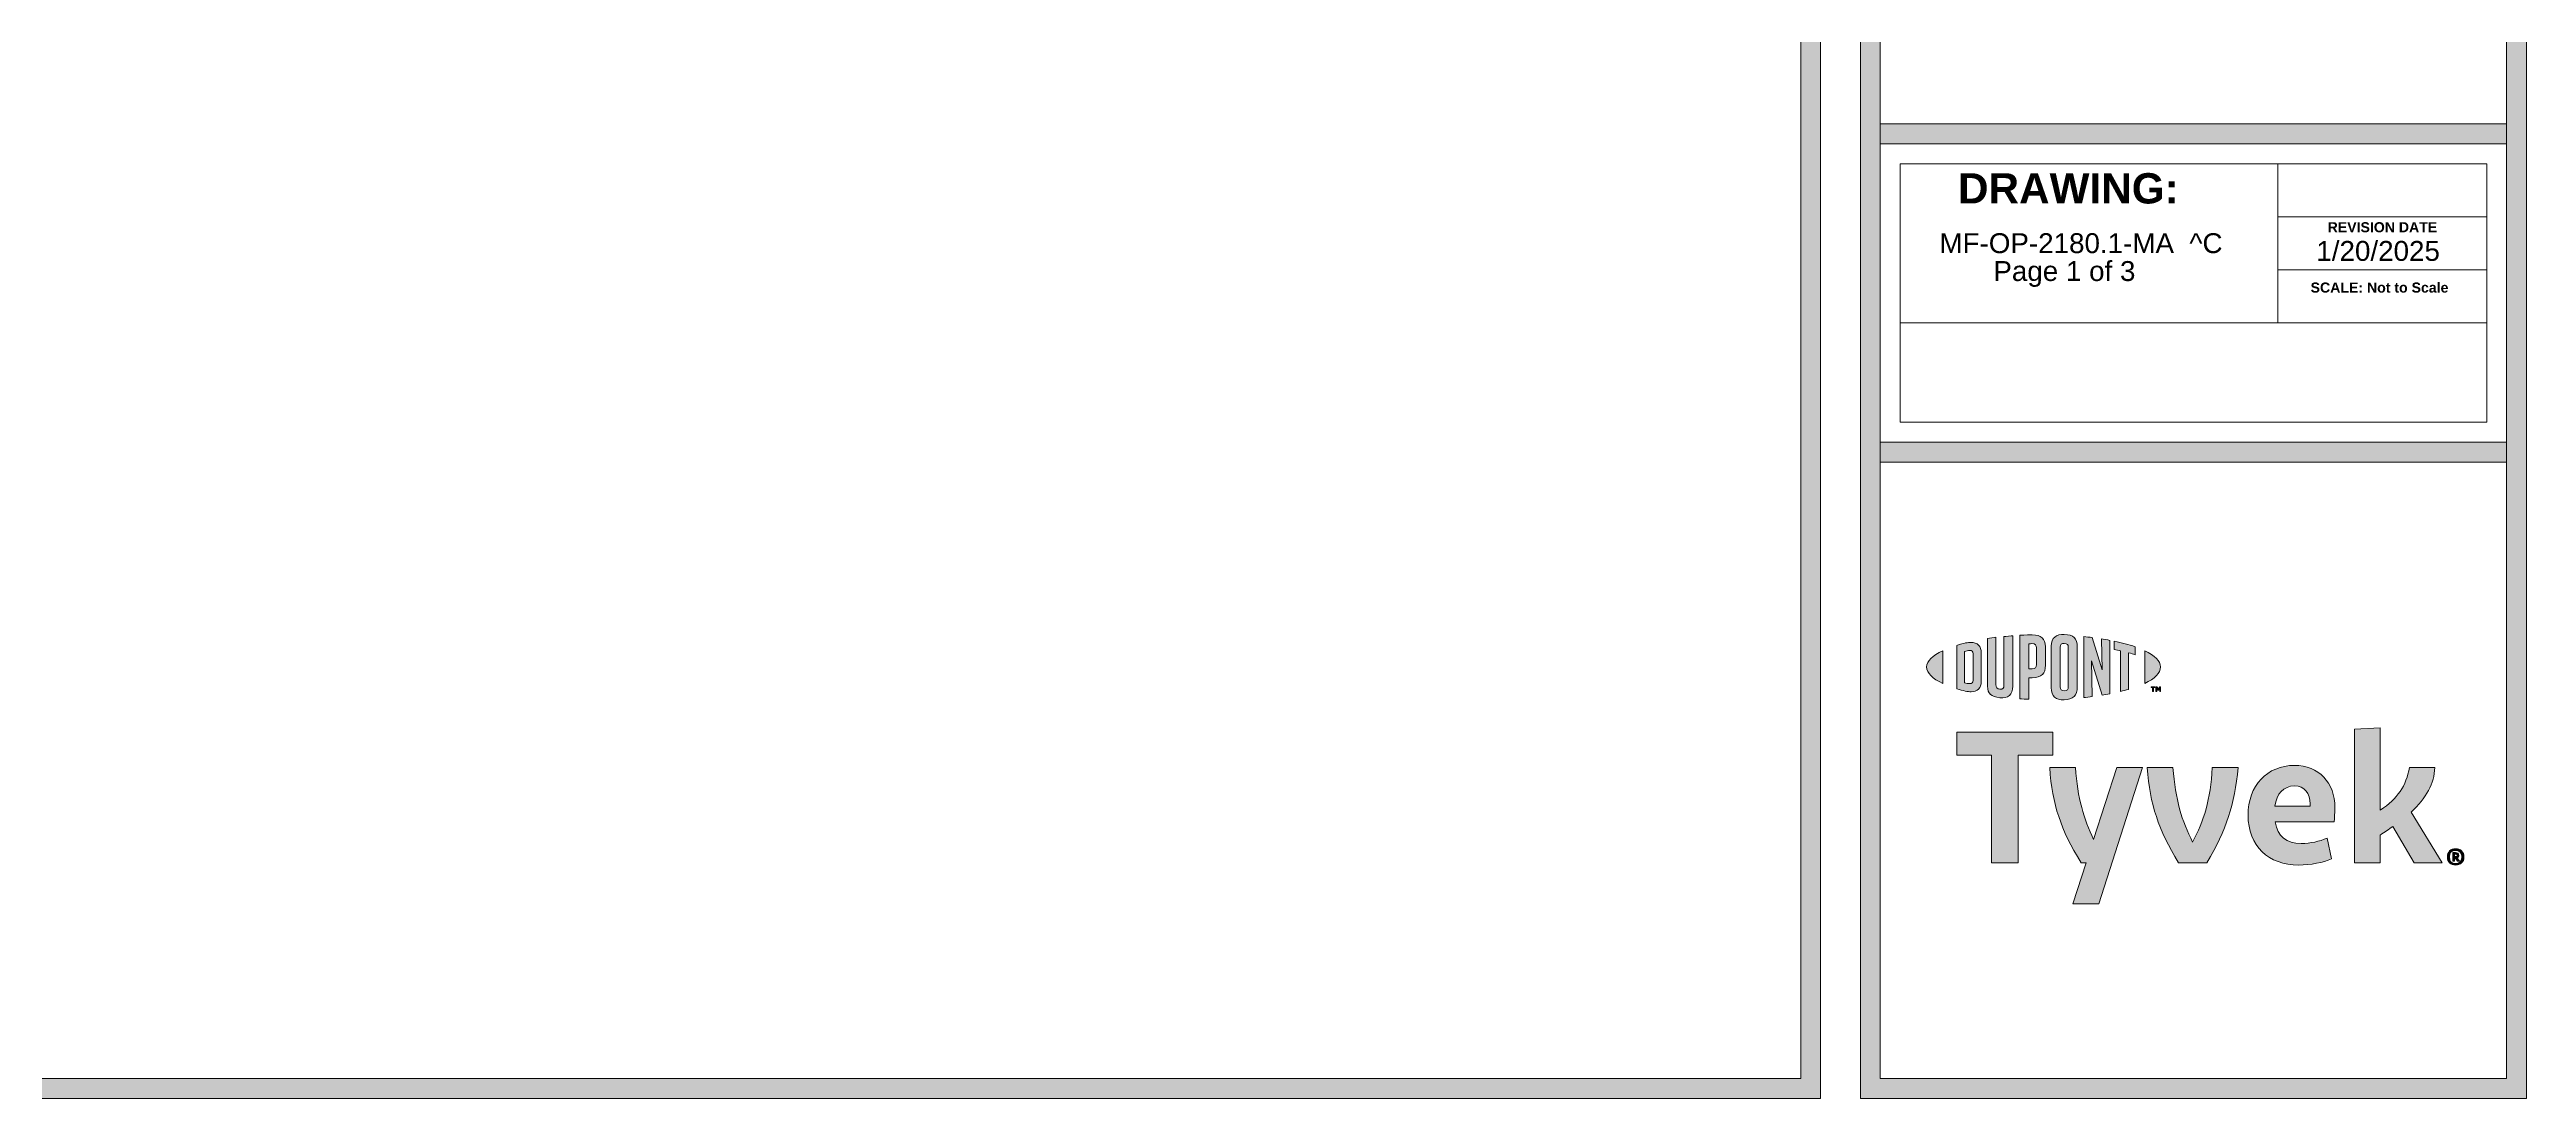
# Model space of a CAD drawing. Extents: x -1337 to 5791, y -3809 to 1769.
# Drawn here: x 971 to 2092, y -797 to -322 of the extents above; entities that cross this region are included whole.
import ezdxf

# ---------------------------------------------------------------- set-up
doc = ezdxf.new("R2010")
doc.units = 0
doc.header["$MEASUREMENT"] = 0
doc.layers.get('0').update_dxf_attribs({"lineweight": 0})
doc.layers.add('0_0', color=7, linetype='Continuous', lineweight=0)
doc.layers.add('G-ANNO-TTLB', color=7, linetype='Continuous', lineweight=0)

# ---------------------------------------------------------------- blocks, each defined once
blk = doc.blocks.new('Block_17')
at = {"layer": 'G-ANNO-TTLB', "true_color": 0xe11b22, "transparency": 33554687}
h = blk.add_hatch(color=242, dxfattribs=at)
h.dxf.hatch_style = 2
edge = h.paths.add_edge_path()
edge.add_spline(control_points=[(1821, -601.2), (1821, -604), (1823.7, -606.5), (1828.3, -608.7), (1828.3, -608.7), (1828.3, -593.9), (1828.3, -593.9), (1823.7, -596), (1821, -598.6), (1821, -601.2)], knot_values=[0, 0, 0, 0, 1, 1, 1, 2, 2, 2, 3, 3, 3, 3], degree=3, periodic=0)
h = blk.add_hatch(color=242, dxfattribs=at)
h.dxf.hatch_style = 2
edge = h.paths.add_edge_path()
edge.add_spline(control_points=[(1842.1, -607.3), (1842.1, -608.4), (1841.4, -608.8), (1840.6, -608.8), (1839.9, -608.8), (1838.9, -608.6), (1838.1, -608.4), (1838.1, -608.4), (1838.1, -594.2), (1838.1, -594.2), (1838.9, -594), (1839.9, -593.8), (1840.6, -593.8), (1841.4, -593.8), (1842.1, -594.1), (1842.1, -595.3), (1842.1, -595.3), (1842.1, -607.3), (1842.1, -607.3)], knot_values=[0, 0, 0, 0, 1, 1, 1, 2, 2, 2, 3, 3, 3, 4, 4, 4, 5, 5, 5, 6, 6, 6, 6], degree=3, periodic=0)
edge = h.paths.add_edge_path()
edge.add_spline(control_points=[(1841.1, -590.1), (1839.8, -590.1), (1838, -590.4), (1834.6, -591.5), (1834.6, -591.5), (1834.6, -611.1), (1834.6, -611.1), (1837.6, -612), (1839.8, -612.5), (1841.1, -612.5), (1844, -612.5), (1845.7, -610.7), (1845.7, -607.8), (1845.7, -607.8), (1845.7, -594.8), (1845.7, -594.8), (1845.7, -591.9), (1844, -590.1), (1841.1, -590.1)], knot_values=[0, 0, 0, 0, 1, 1, 1, 2, 2, 2, 3, 3, 3, 4, 4, 4, 5, 5, 5, 6, 6, 6, 6], degree=3, periodic=0)
h = blk.add_hatch(color=242, dxfattribs=at)
h.dxf.hatch_style = 2
edge = h.paths.add_edge_path()
edge.add_spline(control_points=[(1856, -609.6), (1856, -610.7), (1855.6, -611.4), (1854.2, -611.3), (1852.8, -611.1), (1852.4, -610.5), (1852.4, -609.2), (1852.4, -609.2), (1852.4, -587.8), (1852.4, -587.8), (1851.5, -587.9), (1849.5, -588.2), (1848.6, -588.3), (1848.6, -588.3), (1848.6, -609.9), (1848.6, -609.9), (1848.6, -613.4), (1850.2, -614.7), (1854.2, -615.2), (1857.8, -615.6), (1860, -613.8), (1860, -609.9), (1860, -609.9), (1860, -587.1), (1860, -587.1), (1859.3, -587.2), (1856.8, -587.4), (1856, -587.5), (1856, -587.5), (1856, -609.6), (1856, -609.6)], knot_values=[0, 0, 0, 0, 1, 1, 1, 2, 2, 2, 3, 3, 3, 4, 4, 4, 5, 5, 5, 6, 6, 6, 7, 7, 7, 8, 8, 8, 9, 9, 9, 10, 10, 10, 10], degree=3, periodic=0)
h = blk.add_hatch(color=242, dxfattribs=at)
h.dxf.hatch_style = 2
edge = h.paths.add_edge_path()
edge.add_spline(control_points=[(1870.7, -600.2), (1870.7, -601.5), (1870.3, -602.1), (1868.7, -602.1), (1868.7, -602.1), (1867.2, -602.1), (1867.2, -602.1), (1867.2, -602.1), (1867.2, -590.8), (1867.2, -590.8), (1867.9, -590.7), (1868.2, -590.7), (1868.6, -590.7), (1870.4, -590.7), (1870.7, -591.4), (1870.7, -592.6), (1870.7, -592.6), (1870.7, -600.2), (1870.7, -600.2)], knot_values=[0, 0, 0, 0, 1, 1, 1, 2, 2, 2, 3, 3, 3, 4, 4, 4, 5, 5, 5, 6, 6, 6, 6], degree=3, periodic=0)
edge = h.paths.add_edge_path()
edge.add_spline(control_points=[(1868.8, -586.7), (1868.1, -586.7), (1865.6, -586.8), (1863.2, -586.9), (1863.2, -586.9), (1863.2, -615.7), (1863.2, -615.7), (1864, -615.7), (1866.1, -615.8), (1867.2, -615.8), (1867.2, -615.8), (1867.2, -606.1), (1867.2, -606.1), (1867.2, -606.1), (1868.8, -606.1), (1868.8, -606.1), (1873, -606.1), (1874.8, -604.2), (1874.8, -600.5), (1874.8, -600.5), (1874.8, -592.1), (1874.8, -592.1), (1874.8, -588.5), (1872.8, -586.7), (1868.8, -586.7)], knot_values=[0, 0, 0, 0, 1, 1, 1, 2, 2, 2, 3, 3, 3, 4, 4, 4, 5, 5, 5, 6, 6, 6, 7, 7, 7, 8, 8, 8, 8], degree=3, periodic=0)
h = blk.add_hatch(color=242, dxfattribs=at)
h.dxf.hatch_style = 2
edge = h.paths.add_edge_path()
edge.add_spline(control_points=[(1885.1, -610.3), (1885.1, -611.4), (1884.8, -612), (1883.3, -612), (1881.9, -612.1), (1881.5, -611.4), (1881.5, -610.3), (1881.5, -610.3), (1881.5, -592.3), (1881.5, -592.3), (1881.5, -591.2), (1881.9, -590.5), (1883.3, -590.6), (1884.8, -590.6), (1885.1, -591.2), (1885.1, -592.3), (1885.1, -592.3), (1885.1, -610.3), (1885.1, -610.3)], knot_values=[0, 0, 0, 0, 1, 1, 1, 2, 2, 2, 3, 3, 3, 4, 4, 4, 5, 5, 5, 6, 6, 6, 6], degree=3, periodic=0)
edge = h.paths.add_edge_path()
edge.add_spline(control_points=[(1883.3, -586.5), (1879.6, -586.4), (1877.4, -588), (1877.4, -591.8), (1877.4, -591.8), (1877.4, -610.6), (1877.4, -610.6), (1877.4, -614.6), (1879.4, -616.2), (1883.3, -616.1), (1887.2, -615.9), (1889.2, -614.4), (1889.2, -610.2), (1889.2, -610.2), (1889.2, -592.2), (1889.2, -592.2), (1889.2, -588.2), (1887.4, -586.7), (1883.3, -586.5)], knot_values=[0, 0, 0, 0, 1, 1, 1, 2, 2, 2, 3, 3, 3, 4, 4, 4, 5, 5, 5, 6, 6, 6, 6], degree=3, periodic=0)
h = blk.add_hatch(color=242, dxfattribs=at)
h.dxf.hatch_style = 2
edge = h.paths.add_edge_path()
edge.add_spline(control_points=[(1900.4, -602.5), (1900.4, -602.5), (1895.9, -587.9), (1895.9, -587.9), (1894.7, -587.8), (1893.3, -587.6), (1892.1, -587.5), (1892.1, -587.5), (1892.1, -615.1), (1892.1, -615.1), (1892.9, -615), (1895, -614.8), (1896, -614.6), (1896, -614.6), (1895.7, -598.4), (1895.7, -598.4), (1895.7, -598.4), (1900.4, -614), (1900.4, -614), (1901.4, -613.8), (1902.9, -613.6), (1903.9, -613.4), (1903.9, -613.4), (1903.9, -589.2), (1903.9, -589.2), (1902.9, -589), (1901, -588.7), (1900.1, -588.5), (1900.1, -588.5), (1900.4, -602.5), (1900.4, -602.5)], knot_values=[0, 0, 0, 0, 1, 1, 1, 2, 2, 2, 3, 3, 3, 4, 4, 4, 5, 5, 5, 6, 6, 6, 7, 7, 7, 8, 8, 8, 9, 9, 9, 10, 10, 10, 10], degree=3, periodic=0)
h = blk.add_hatch(color=242, dxfattribs=at)
h.dxf.hatch_style = 2
edge = h.paths.add_edge_path()
edge.add_spline(control_points=[(1905.9, -593.4), (1906.9, -593.6), (1907.9, -593.8), (1908.8, -594), (1908.8, -594), (1908.8, -612.3), (1908.8, -612.3), (1909.7, -612.1), (1911.3, -611.7), (1912.4, -611.4), (1912.4, -611.4), (1912.4, -594.9), (1912.4, -594.9), (1913.5, -595.1), (1914.5, -595.4), (1915.4, -595.7), (1915.4, -595.7), (1915.4, -592.1), (1915.4, -592.1), (1912.5, -591.1), (1909.4, -590.3), (1905.9, -589.6), (1905.9, -589.6), (1905.9, -593.4), (1905.9, -593.4)], knot_values=[0, 0, 0, 0, 1, 1, 1, 2, 2, 2, 3, 3, 3, 4, 4, 4, 5, 5, 5, 6, 6, 6, 7, 7, 7, 8, 8, 8, 8], degree=3, periodic=0)
h = blk.add_hatch(color=242, dxfattribs=at)
h.dxf.hatch_style = 2
edge = h.paths.add_edge_path()
edge.add_spline(control_points=[(1926.9, -601.2), (1926.9, -604), (1924.3, -606.5), (1919.7, -608.7), (1919.7, -608.7), (1919.7, -593.9), (1919.7, -593.9), (1924.3, -596), (1926.9, -598.6), (1926.9, -601.2)], knot_values=[0, 0, 0, 0, 1, 1, 1, 2, 2, 2, 3, 3, 3, 3], degree=3, periodic=0)
h = blk.add_hatch(color=242, dxfattribs=at)
h.dxf.hatch_style = 2
edge = h.paths.add_edge_path()
edge.add_spline(control_points=[(1924.8, -610.2), (1924.8, -610.2), (1925.2, -610.2), (1925.2, -610.2), (1925.2, -610.2), (1925.9, -611.2), (1925.9, -611.2), (1925.9, -611.2), (1926.5, -610.2), (1926.5, -610.2), (1926.5, -610.2), (1926.9, -610.2), (1926.9, -610.2), (1926.9, -610.2), (1926.9, -612.3), (1926.9, -612.3), (1926.9, -612.3), (1926.5, -612.3), (1926.5, -612.3), (1926.5, -612.3), (1926.5, -610.8), (1926.5, -610.8), (1926.5, -610.8), (1925.9, -611.8), (1925.9, -611.8), (1925.9, -611.8), (1925.8, -611.8), (1925.8, -611.8), (1925.8, -611.8), (1925.2, -610.8), (1925.2, -610.8), (1925.2, -610.8), (1925.2, -612.3), (1925.2, -612.3), (1925.2, -612.3), (1924.8, -612.3), (1924.8, -612.3), (1924.8, -612.3), (1924.8, -610.2), (1924.8, -610.2)], knot_values=[0, 0, 0, 0, 1, 1, 1, 2, 2, 2, 3, 3, 3, 4, 4, 4, 5, 5, 5, 6, 6, 6, 7, 7, 7, 8, 8, 8, 9, 9, 9, 10, 10, 10, 11, 11, 11, 12, 12, 12, 13, 13, 13, 13], degree=3, periodic=0)
edge = h.paths.add_edge_path()
edge.add_spline(control_points=[(1923.3, -610.5), (1923.3, -610.5), (1922.6, -610.5), (1922.6, -610.5), (1922.6, -610.5), (1922.6, -610.2), (1922.6, -610.2), (1922.6, -610.2), (1924.3, -610.2), (1924.3, -610.2), (1924.3, -610.2), (1924.3, -610.5), (1924.3, -610.5), (1924.3, -610.5), (1923.7, -610.5), (1923.7, -610.5), (1923.7, -610.5), (1923.7, -612.3), (1923.7, -612.3), (1923.7, -612.3), (1923.3, -612.3), (1923.3, -612.3), (1923.3, -612.3), (1923.3, -610.5), (1923.3, -610.5)], knot_values=[0, 0, 0, 0, 1, 1, 1, 2, 2, 2, 3, 3, 3, 4, 4, 4, 5, 5, 5, 6, 6, 6, 7, 7, 7, 8, 8, 8, 8], degree=3, periodic=0)
at = {"layer": 'G-ANNO-TTLB'}
for points, knots in [([(1821, -601.2), (1821, -604), (1823.7, -606.5), (1828.3, -608.7), (1828.3, -608.7), (1828.3, -593.9), (1828.3, -593.9), (1823.7, -596), (1821, -598.6), (1821, -601.2)], [0, 0, 0, 0, 1, 1, 1, 2, 2, 2, 3, 3, 3, 3]), ([(1841.1, -590.1), (1839.8, -590.1), (1838, -590.4), (1834.6, -591.5), (1834.6, -591.5), (1834.6, -611.1), (1834.6, -611.1), (1837.6, -612), (1839.8, -612.5), (1841.1, -612.5), (1844, -612.5), (1845.7, -610.7), (1845.7, -607.8), (1845.7, -607.8), (1845.7, -594.8), (1845.7, -594.8), (1845.7, -591.9), (1844, -590.1), (1841.1, -590.1)], [0, 0, 0, 0, 1, 1, 1, 2, 2, 2, 3, 3, 3, 4, 4, 4, 5, 5, 5, 6, 6, 6, 6]), ([(1842.1, -607.3), (1842.1, -608.4), (1841.4, -608.8), (1840.6, -608.8), (1839.9, -608.8), (1838.9, -608.6), (1838.1, -608.4), (1838.1, -608.4), (1838.1, -594.2), (1838.1, -594.2), (1838.9, -594), (1839.9, -593.8), (1840.6, -593.8), (1841.4, -593.8), (1842.1, -594.1), (1842.1, -595.3), (1842.1, -595.3), (1842.1, -607.3), (1842.1, -607.3)], [0, 0, 0, 0, 1, 1, 1, 2, 2, 2, 3, 3, 3, 4, 4, 4, 5, 5, 5, 6, 6, 6, 6]), ([(1856, -609.6), (1856, -610.7), (1855.6, -611.4), (1854.2, -611.3), (1852.8, -611.1), (1852.4, -610.5), (1852.4, -609.2), (1852.4, -609.2), (1852.4, -587.8), (1852.4, -587.8), (1851.5, -587.9), (1849.5, -588.2), (1848.6, -588.3), (1848.6, -588.3), (1848.6, -609.9), (1848.6, -609.9), (1848.6, -613.4), (1850.2, -614.7), (1854.2, -615.2), (1857.8, -615.6), (1860, -613.8), (1860, -609.9), (1860, -609.9), (1860, -587.1), (1860, -587.1), (1859.3, -587.2), (1856.8, -587.4), (1856, -587.5), (1856, -587.5), (1856, -609.6), (1856, -609.6)], [0, 0, 0, 0, 1, 1, 1, 2, 2, 2, 3, 3, 3, 4, 4, 4, 5, 5, 5, 6, 6, 6, 7, 7, 7, 8, 8, 8, 9, 9, 9, 10, 10, 10, 10]), ([(1868.8, -586.7), (1868.1, -586.7), (1865.6, -586.8), (1863.2, -586.9), (1863.2, -586.9), (1863.2, -615.7), (1863.2, -615.7), (1864, -615.7), (1866.1, -615.8), (1867.2, -615.8), (1867.2, -615.8), (1867.2, -606.1), (1867.2, -606.1), (1867.2, -606.1), (1868.8, -606.1), (1868.8, -606.1), (1873, -606.1), (1874.8, -604.2), (1874.8, -600.5), (1874.8, -600.5), (1874.8, -592.1), (1874.8, -592.1), (1874.8, -588.5), (1872.8, -586.7), (1868.8, -586.7)], [0, 0, 0, 0, 1, 1, 1, 2, 2, 2, 3, 3, 3, 4, 4, 4, 5, 5, 5, 6, 6, 6, 7, 7, 7, 8, 8, 8, 8]), ([(1870.7, -600.2), (1870.7, -601.5), (1870.3, -602.1), (1868.7, -602.1), (1868.7, -602.1), (1867.2, -602.1), (1867.2, -602.1), (1867.2, -602.1), (1867.2, -590.8), (1867.2, -590.8), (1867.9, -590.7), (1868.2, -590.7), (1868.6, -590.7), (1870.4, -590.7), (1870.7, -591.4), (1870.7, -592.6), (1870.7, -592.6), (1870.7, -600.2), (1870.7, -600.2)], [0, 0, 0, 0, 1, 1, 1, 2, 2, 2, 3, 3, 3, 4, 4, 4, 5, 5, 5, 6, 6, 6, 6]), ([(1883.3, -586.5), (1879.6, -586.4), (1877.4, -588), (1877.4, -591.8), (1877.4, -591.8), (1877.4, -610.6), (1877.4, -610.6), (1877.4, -614.6), (1879.4, -616.2), (1883.3, -616.1), (1887.2, -615.9), (1889.2, -614.4), (1889.2, -610.2), (1889.2, -610.2), (1889.2, -592.2), (1889.2, -592.2), (1889.2, -588.2), (1887.4, -586.7), (1883.3, -586.5)], [0, 0, 0, 0, 1, 1, 1, 2, 2, 2, 3, 3, 3, 4, 4, 4, 5, 5, 5, 6, 6, 6, 6]), ([(1885.1, -610.3), (1885.1, -611.4), (1884.8, -612), (1883.3, -612), (1881.9, -612.1), (1881.5, -611.4), (1881.5, -610.3), (1881.5, -610.3), (1881.5, -592.3), (1881.5, -592.3), (1881.5, -591.2), (1881.9, -590.5), (1883.3, -590.6), (1884.8, -590.6), (1885.1, -591.2), (1885.1, -592.3), (1885.1, -592.3), (1885.1, -610.3), (1885.1, -610.3)], [0, 0, 0, 0, 1, 1, 1, 2, 2, 2, 3, 3, 3, 4, 4, 4, 5, 5, 5, 6, 6, 6, 6]), ([(1900.4, -602.5), (1900.4, -602.5), (1895.9, -587.9), (1895.9, -587.9), (1894.7, -587.8), (1893.3, -587.6), (1892.1, -587.5), (1892.1, -587.5), (1892.1, -615.1), (1892.1, -615.1), (1892.9, -615), (1895, -614.8), (1896, -614.6), (1896, -614.6), (1895.7, -598.4), (1895.7, -598.4), (1895.7, -598.4), (1900.4, -614), (1900.4, -614), (1901.4, -613.8), (1902.9, -613.6), (1903.9, -613.4), (1903.9, -613.4), (1903.9, -589.2), (1903.9, -589.2), (1902.9, -589), (1901, -588.7), (1900.1, -588.5), (1900.1, -588.5), (1900.4, -602.5), (1900.4, -602.5)], [0, 0, 0, 0, 1, 1, 1, 2, 2, 2, 3, 3, 3, 4, 4, 4, 5, 5, 5, 6, 6, 6, 7, 7, 7, 8, 8, 8, 9, 9, 9, 10, 10, 10, 10]), ([(1905.9, -593.4), (1906.9, -593.6), (1907.9, -593.8), (1908.8, -594), (1908.8, -594), (1908.8, -612.3), (1908.8, -612.3), (1909.7, -612.1), (1911.3, -611.7), (1912.4, -611.4), (1912.4, -611.4), (1912.4, -594.9), (1912.4, -594.9), (1913.5, -595.1), (1914.5, -595.4), (1915.4, -595.7), (1915.4, -595.7), (1915.4, -592.1), (1915.4, -592.1), (1912.5, -591.1), (1909.4, -590.3), (1905.9, -589.6), (1905.9, -589.6), (1905.9, -593.4), (1905.9, -593.4)], [0, 0, 0, 0, 1, 1, 1, 2, 2, 2, 3, 3, 3, 4, 4, 4, 5, 5, 5, 6, 6, 6, 7, 7, 7, 8, 8, 8, 8]), ([(1926.9, -601.2), (1926.9, -604), (1924.3, -606.5), (1919.7, -608.7), (1919.7, -608.7), (1919.7, -593.9), (1919.7, -593.9), (1924.3, -596), (1926.9, -598.6), (1926.9, -601.2)], [0, 0, 0, 0, 1, 1, 1, 2, 2, 2, 3, 3, 3, 3]), ([(1923.3, -610.5), (1923.3, -610.5), (1922.6, -610.5), (1922.6, -610.5), (1922.6, -610.5), (1922.6, -610.2), (1922.6, -610.2), (1922.6, -610.2), (1924.3, -610.2), (1924.3, -610.2), (1924.3, -610.2), (1924.3, -610.5), (1924.3, -610.5), (1924.3, -610.5), (1923.7, -610.5), (1923.7, -610.5), (1923.7, -610.5), (1923.7, -612.3), (1923.7, -612.3), (1923.7, -612.3), (1923.3, -612.3), (1923.3, -612.3), (1923.3, -612.3), (1923.3, -610.5), (1923.3, -610.5)], [0, 0, 0, 0, 1, 1, 1, 2, 2, 2, 3, 3, 3, 4, 4, 4, 5, 5, 5, 6, 6, 6, 7, 7, 7, 8, 8, 8, 8]), ([(1924.8, -610.2), (1924.8, -610.2), (1925.2, -610.2), (1925.2, -610.2), (1925.2, -610.2), (1925.9, -611.2), (1925.9, -611.2), (1925.9, -611.2), (1926.5, -610.2), (1926.5, -610.2), (1926.5, -610.2), (1926.9, -610.2), (1926.9, -610.2), (1926.9, -610.2), (1926.9, -612.3), (1926.9, -612.3), (1926.9, -612.3), (1926.5, -612.3), (1926.5, -612.3), (1926.5, -612.3), (1926.5, -610.8), (1926.5, -610.8), (1926.5, -610.8), (1925.9, -611.8), (1925.9, -611.8), (1925.9, -611.8), (1925.8, -611.8), (1925.8, -611.8), (1925.8, -611.8), (1925.2, -610.8), (1925.2, -610.8), (1925.2, -610.8), (1925.2, -612.3), (1925.2, -612.3), (1925.2, -612.3), (1924.8, -612.3), (1924.8, -612.3), (1924.8, -612.3), (1924.8, -610.2), (1924.8, -610.2)], [0, 0, 0, 0, 1, 1, 1, 2, 2, 2, 3, 3, 3, 4, 4, 4, 5, 5, 5, 6, 6, 6, 7, 7, 7, 8, 8, 8, 9, 9, 9, 10, 10, 10, 11, 11, 11, 12, 12, 12, 13, 13, 13, 13])]:
    blk.add_open_spline(points, degree=3, knots=knots, dxfattribs=at)
blk = doc.blocks.new('Block_21')
at = {"layer": 'G-ANNO-TTLB', "true_color": 0x17477e, "transparency": 33554687}
h = blk.add_hatch(color=156, dxfattribs=at)
h.dxf.hatch_style = 2
h.paths.add_polyline_path([(1878.1, -630.8), (1834.6, -630.8), (1834.6, -641.1), (1850.3, -641.1), (1850.3, -689.9), (1862.4, -689.9), (1862.4, -641.1), (1878.1, -641.1)])
h = blk.add_hatch(color=156, dxfattribs=at)
h.dxf.hatch_style = 2
edge = h.paths.add_edge_path()
edge.add_spline(control_points=[(2040.3, -666.9), (2040.3, -666.9), (2054.3, -689.9), (2054.3, -689.9), (2054.3, -689.9), (2041.7, -689.9), (2041.7, -689.9), (2041.7, -689.9), (2032, -673.5), (2032, -673.5), (2030.2, -674.7), (2028.3, -676), (2026.3, -677.3), (2026.3, -677.3), (2026.3, -689.9), (2026.3, -689.9), (2026.3, -689.9), (2014.7, -689.9), (2014.7, -689.9), (2014.7, -689.9), (2014.7, -629.4), (2014.7, -629.4), (2014.7, -629.4), (2026.3, -628.8), (2026.3, -628.8), (2026.3, -628.8), (2026.3, -666), (2026.3, -666), (2034.2, -660.9), (2038.1, -655), (2039.5, -646.8), (2039.5, -646.8), (2051, -646.8), (2051, -646.8), (2050.8, -654), (2047.1, -660.5), (2040.3, -666.9)], knot_values=[0, 0, 0, 0, 1, 1, 1, 2, 2, 2, 3, 3, 3, 4, 4, 4, 5, 5, 5, 6, 6, 6, 7, 7, 7, 8, 8, 8, 9, 9, 9, 10, 10, 10, 11, 11, 11, 12, 12, 12, 12], degree=3, periodic=0)
h = blk.add_hatch(color=156, dxfattribs=at)
h.dxf.hatch_style = 2
edge = h.paths.add_edge_path()
edge.add_spline(control_points=[(1950.3, -646.8), (1949.6, -661.2), (1946.4, -671), (1941.4, -680.5), (1936.6, -671), (1933.5, -661.2), (1932.5, -646.8), (1932.5, -646.8), (1920.8, -646.8), (1920.8, -646.8), (1922.1, -663.8), (1925.9, -674.6), (1935, -689.9), (1935, -689.9), (1947.9, -689.9), (1947.9, -689.9), (1956.7, -674.6), (1960.3, -663.8), (1962, -646.8), (1962, -646.8), (1950.3, -646.8), (1950.3, -646.8)], knot_values=[0, 0, 0, 0, 1, 1, 1, 2, 2, 2, 3, 3, 3, 4, 4, 4, 5, 5, 5, 6, 6, 6, 7, 7, 7, 7], degree=3, periodic=0)
h = blk.add_hatch(color=156, dxfattribs=at)
h.dxf.hatch_style = 2
edge = h.paths.add_edge_path()
edge.add_spline(control_points=[(1978.6, -664.3), (1978.6, -664.3), (1994.6, -664.3), (1994.6, -664.3), (1994.6, -664.3), (1994.6, -663.2), (1994.6, -663.2), (1994.6, -658.5), (1992.1, -655.1), (1987.5, -655.1), (1982.6, -655.1), (1979.4, -658.5), (1978.6, -664.3)], knot_values=[0, 0, 0, 0, 1, 1, 1, 2, 2, 2, 3, 3, 3, 4, 4, 4, 4], degree=3, periodic=0)
edge = h.paths.add_edge_path()
edge.add_spline(control_points=[(2004.2, -688.1), (2000.5, -689.7), (1995, -690.9), (1989.4, -690.9), (1975.8, -690.9), (1966.5, -682.3), (1966.5, -668.3), (1966.5, -654.9), (1975.1, -645.8), (1987.5, -645.8), (1998.5, -645.8), (2005.8, -653.6), (2005.8, -664.9), (2005.8, -667.5), (2005.6, -669.7), (2005.5, -671.3), (2005.5, -671.3), (1978.8, -671.3), (1978.8, -671.3), (1979.9, -678.1), (1983.8, -681.1), (1990.6, -681.1), (1994.7, -681.1), (1998.7, -680.2), (2002.3, -678.7), (2002.3, -678.7), (2004.2, -688.1), (2004.2, -688.1)], knot_values=[0, 0, 0, 0, 1, 1, 1, 2, 2, 2, 3, 3, 3, 4, 4, 4, 5, 5, 5, 6, 6, 6, 7, 7, 7, 8, 8, 8, 9, 9, 9, 9], degree=3, periodic=0)
at = {"layer": 'G-ANNO-TTLB'}
blk.add_lwpolyline([(1878.1, -630.8), (1834.6, -630.8), (1834.6, -641.1), (1850.3, -641.1), (1850.3, -689.9), (1862.4, -689.9), (1862.4, -641.1), (1878.1, -641.1)], close=True, dxfattribs=at)
for points, knots in [([(2040.3, -666.9), (2040.3, -666.9), (2054.3, -689.9), (2054.3, -689.9), (2054.3, -689.9), (2041.7, -689.9), (2041.7, -689.9), (2041.7, -689.9), (2032, -673.5), (2032, -673.5), (2030.2, -674.7), (2028.3, -676), (2026.3, -677.3), (2026.3, -677.3), (2026.3, -689.9), (2026.3, -689.9), (2026.3, -689.9), (2014.7, -689.9), (2014.7, -689.9), (2014.7, -689.9), (2014.7, -629.4), (2014.7, -629.4), (2014.7, -629.4), (2026.3, -628.8), (2026.3, -628.8), (2026.3, -628.8), (2026.3, -666), (2026.3, -666), (2034.2, -660.9), (2038.1, -655), (2039.5, -646.8), (2039.5, -646.8), (2051, -646.8), (2051, -646.8), (2050.8, -654), (2047.1, -660.5), (2040.3, -666.9)], [0, 0, 0, 0, 1, 1, 1, 2, 2, 2, 3, 3, 3, 4, 4, 4, 5, 5, 5, 6, 6, 6, 7, 7, 7, 8, 8, 8, 9, 9, 9, 10, 10, 10, 11, 11, 11, 12, 12, 12, 12]), ([(1950.3, -646.8), (1949.6, -661.2), (1946.4, -671), (1941.4, -680.5), (1936.6, -671), (1933.5, -661.2), (1932.5, -646.8), (1932.5, -646.8), (1920.8, -646.8), (1920.8, -646.8), (1922.1, -663.8), (1925.9, -674.6), (1935, -689.9), (1935, -689.9), (1947.9, -689.9), (1947.9, -689.9), (1956.7, -674.6), (1960.3, -663.8), (1962, -646.8), (1962, -646.8), (1950.3, -646.8), (1950.3, -646.8)], [0, 0, 0, 0, 1, 1, 1, 2, 2, 2, 3, 3, 3, 4, 4, 4, 5, 5, 5, 6, 6, 6, 7, 7, 7, 7]), ([(2004.2, -688.1), (2000.5, -689.7), (1995, -690.9), (1989.4, -690.9), (1975.8, -690.9), (1966.5, -682.3), (1966.5, -668.3), (1966.5, -654.9), (1975.1, -645.8), (1987.5, -645.8), (1998.5, -645.8), (2005.8, -653.6), (2005.8, -664.9), (2005.8, -667.5), (2005.6, -669.7), (2005.5, -671.3), (2005.5, -671.3), (1978.8, -671.3), (1978.8, -671.3), (1979.9, -678.1), (1983.8, -681.1), (1990.6, -681.1), (1994.7, -681.1), (1998.7, -680.2), (2002.3, -678.7), (2002.3, -678.7), (2004.2, -688.1), (2004.2, -688.1)], [0, 0, 0, 0, 1, 1, 1, 2, 2, 2, 3, 3, 3, 4, 4, 4, 5, 5, 5, 6, 6, 6, 7, 7, 7, 8, 8, 8, 9, 9, 9, 9]), ([(1978.6, -664.3), (1978.6, -664.3), (1994.6, -664.3), (1994.6, -664.3), (1994.6, -664.3), (1994.6, -663.2), (1994.6, -663.2), (1994.6, -658.5), (1992.1, -655.1), (1987.5, -655.1), (1982.6, -655.1), (1979.4, -658.5), (1978.6, -664.3)], [0, 0, 0, 0, 1, 1, 1, 2, 2, 2, 3, 3, 3, 4, 4, 4, 4])]:
    blk.add_open_spline(points, degree=3, knots=knots, dxfattribs=at)
blk = doc.blocks.new('Block_20')
at = {"layer": 'G-ANNO-TTLB', "true_color": 0x17477e, "transparency": 33554687}
h = blk.add_hatch(color=156, dxfattribs=at)
h.dxf.hatch_style = 2
edge = h.paths.add_edge_path()
edge.add_spline(control_points=[(1907.1, -646.8), (1907.1, -646.8), (1896.6, -679.3), (1896.6, -679.3), (1892.2, -670.1), (1889.3, -660.6), (1888.4, -646.8), (1888.4, -646.8), (1876.7, -646.8), (1876.7, -646.8), (1877.9, -663.8), (1881.7, -674.6), (1890.9, -689.9), (1890.9, -689.9), (1893.2, -689.9), (1893.2, -689.9), (1893.2, -689.9), (1887.2, -708.5), (1887.2, -708.5), (1887.2, -708.5), (1898.9, -708.5), (1898.9, -708.5), (1898.9, -708.5), (1918.7, -646.8), (1918.7, -646.8), (1918.7, -646.8), (1907.1, -646.8), (1907.1, -646.8)], knot_values=[0, 0, 0, 0, 1, 1, 1, 2, 2, 2, 3, 3, 3, 4, 4, 4, 5, 5, 5, 6, 6, 6, 7, 7, 7, 8, 8, 8, 9, 9, 9, 9], degree=3, periodic=0)
at = {"layer": 'G-ANNO-TTLB'}
blk.add_open_spline([(1907.1, -646.8), (1907.1, -646.8), (1896.6, -679.3), (1896.6, -679.3), (1892.2, -670.1), (1889.3, -660.6), (1888.4, -646.8), (1888.4, -646.8), (1876.7, -646.8), (1876.7, -646.8), (1877.9, -663.8), (1881.7, -674.6), (1890.9, -689.9), (1890.9, -689.9), (1893.2, -689.9), (1893.2, -689.9), (1893.2, -689.9), (1887.2, -708.5), (1887.2, -708.5), (1887.2, -708.5), (1898.9, -708.5), (1898.9, -708.5), (1898.9, -708.5), (1918.7, -646.8), (1918.7, -646.8), (1918.7, -646.8), (1907.1, -646.8), (1907.1, -646.8)], degree=3, knots=[0, 0, 0, 0, 1, 1, 1, 2, 2, 2, 3, 3, 3, 4, 4, 4, 5, 5, 5, 6, 6, 6, 7, 7, 7, 8, 8, 8, 9, 9, 9, 9], dxfattribs=at)
blk.add_blockref('Block_21', (0, 0), dxfattribs=at)
blk = doc.blocks.new('Block_22')
at = {"layer": 'G-ANNO-TTLB', "true_color": 0x17477e, "transparency": 33554687}
h = blk.add_hatch(color=156, dxfattribs=at)
h.dxf.hatch_style = 2
edge = h.paths.add_edge_path()
edge.add_spline(control_points=[(2059.9, -685.9), (2059.9, -685.9), (2059.9, -687), (2059.9, -687), (2059.9, -687), (2060.4, -687), (2060.4, -687), (2060.9, -687), (2061.1, -686.9), (2061.1, -686.5), (2061.1, -686.1), (2060.9, -685.9), (2060.4, -685.9), (2060.4, -685.9), (2059.9, -685.9), (2059.9, -685.9)], knot_values=[0, 0, 0, 0, 1, 1, 1, 2, 2, 2, 3, 3, 3, 4, 4, 4, 5, 5, 5, 5], degree=3, periodic=0)
edge = h.paths.add_edge_path()
edge.add_spline(control_points=[(2059.1, -685.2), (2059.1, -685.2), (2060.4, -685.2), (2060.4, -685.2), (2061.4, -685.2), (2061.9, -685.7), (2061.9, -686.5), (2061.9, -687), (2061.7, -687.4), (2061.2, -687.6), (2061.4, -688.1), (2061.8, -688.6), (2062.2, -689.1), (2062.2, -689.1), (2061.2, -689.1), (2061.2, -689.1), (2060.8, -688.6), (2060.6, -688.2), (2060.3, -687.7), (2060.3, -687.7), (2059.9, -687.7), (2059.9, -687.7), (2059.9, -687.7), (2059.9, -689.1), (2059.9, -689.1), (2059.9, -689.1), (2059.1, -689.1), (2059.1, -689.1), (2059.1, -689.1), (2059.1, -685.2), (2059.1, -685.2)], knot_values=[0, 0, 0, 0, 1, 1, 1, 2, 2, 2, 3, 3, 3, 4, 4, 4, 5, 5, 5, 6, 6, 6, 7, 7, 7, 8, 8, 8, 9, 9, 9, 10, 10, 10, 10], degree=3, periodic=0)
edge = h.paths.add_edge_path()
edge.add_spline(control_points=[(2060.4, -684.3), (2058.6, -684.3), (2057.6, -685.3), (2057.6, -687.2), (2057.6, -689.1), (2058.6, -690.2), (2060.4, -690.2), (2062.3, -690.2), (2063.3, -689.1), (2063.3, -687.2), (2063.3, -685.3), (2062.3, -684.3), (2060.4, -684.3)], knot_values=[0, 0, 0, 0, 1, 1, 1, 2, 2, 2, 3, 3, 3, 4, 4, 4, 4], degree=3, periodic=0)
edge = h.paths.add_edge_path()
edge.add_spline(control_points=[(2060.4, -683.5), (2062.7, -683.5), (2064.2, -684.9), (2064.2, -687.2), (2064.2, -689.5), (2062.7, -690.9), (2060.4, -690.9), (2058.2, -690.9), (2056.7, -689.5), (2056.7, -687.2), (2056.7, -684.9), (2058.2, -683.5), (2060.4, -683.5)], knot_values=[0, 0, 0, 0, 1, 1, 1, 2, 2, 2, 3, 3, 3, 4, 4, 4, 4], degree=3, periodic=0)
at = {"layer": 'G-ANNO-TTLB'}
for points, knots in [([(2060.4, -683.5), (2062.7, -683.5), (2064.2, -684.9), (2064.2, -687.2), (2064.2, -689.5), (2062.7, -690.9), (2060.4, -690.9), (2058.2, -690.9), (2056.7, -689.5), (2056.7, -687.2), (2056.7, -684.9), (2058.2, -683.5), (2060.4, -683.5)], [0, 0, 0, 0, 1, 1, 1, 2, 2, 2, 3, 3, 3, 4, 4, 4, 4]), ([(2060.4, -684.3), (2058.6, -684.3), (2057.6, -685.3), (2057.6, -687.2), (2057.6, -689.1), (2058.6, -690.2), (2060.4, -690.2), (2062.3, -690.2), (2063.3, -689.1), (2063.3, -687.2), (2063.3, -685.3), (2062.3, -684.3), (2060.4, -684.3)], [0, 0, 0, 0, 1, 1, 1, 2, 2, 2, 3, 3, 3, 4, 4, 4, 4]), ([(2059.1, -685.2), (2059.1, -685.2), (2060.4, -685.2), (2060.4, -685.2), (2061.4, -685.2), (2061.9, -685.7), (2061.9, -686.5), (2061.9, -687), (2061.7, -687.4), (2061.2, -687.6), (2061.4, -688.1), (2061.8, -688.6), (2062.2, -689.1), (2062.2, -689.1), (2061.2, -689.1), (2061.2, -689.1), (2060.8, -688.6), (2060.6, -688.2), (2060.3, -687.7), (2060.3, -687.7), (2059.9, -687.7), (2059.9, -687.7), (2059.9, -687.7), (2059.9, -689.1), (2059.9, -689.1), (2059.9, -689.1), (2059.1, -689.1), (2059.1, -689.1), (2059.1, -689.1), (2059.1, -685.2), (2059.1, -685.2)], [0, 0, 0, 0, 1, 1, 1, 2, 2, 2, 3, 3, 3, 4, 4, 4, 5, 5, 5, 6, 6, 6, 7, 7, 7, 8, 8, 8, 9, 9, 9, 10, 10, 10, 10]), ([(2059.9, -685.9), (2059.9, -685.9), (2059.9, -687), (2059.9, -687), (2059.9, -687), (2060.4, -687), (2060.4, -687), (2060.9, -687), (2061.1, -686.9), (2061.1, -686.5), (2061.1, -686.1), (2060.9, -685.9), (2060.4, -685.9), (2060.4, -685.9), (2059.9, -685.9), (2059.9, -685.9)], [0, 0, 0, 0, 1, 1, 1, 2, 2, 2, 3, 3, 3, 4, 4, 4, 5, 5, 5, 5])]:
    blk.add_open_spline(points, degree=3, knots=knots, dxfattribs=at)
blk = doc.blocks.new('Block_19')
at = {"layer": 'G-ANNO-TTLB'}
for name in ['Block_20', 'Block_22']:
    blk.add_blockref(name, (0, 0), dxfattribs=at)
blk = doc.blocks.new('Block_18')
at = {"layer": 'G-ANNO-TTLB'}
blk.add_blockref('Block_19', (0, 0), dxfattribs=at)
blk = doc.blocks.new('Block_16')
at = {"layer": 'G-ANNO-TTLB'}
for name in ['Block_17', 'Block_18']:
    blk.add_blockref(name, (0, 0), dxfattribs=at)

msp = doc.modelspace()

# ---------------------------------------------------------------- hatches: boundary and pattern name
at = {"layer": 'G-ANNO-TTLB', "true_color": 0xff00ff, "transparency": 33554687}
h = msp.add_hatch(color=6, dxfattribs=at)
edge = h.paths.add_edge_path()
edge.add_spline(control_points=[(1773, -796.5), (1773, -796.5), (-1156.5, -796.5), (-1156.5, -796.5), (-1156.5, -796.5), (-1156.5, 1660.5), (-1156.5, 1660.5), (-1156.5, 1660.5), (1773, 1660.5), (1773, 1660.5), (1773, 1660.5), (1773, -796.5), (1773, -796.5)], knot_values=[0, 0, 0, 0, 1, 1, 1, 2, 2, 2, 3, 3, 3, 4, 4, 4, 4], degree=3, periodic=0)
edge = h.paths.add_edge_path()
edge.add_spline(control_points=[(-1147.5, 1651.5), (-1147.5, 1651.5), (-1147.5, -787.5), (-1147.5, -787.5), (-1147.5, -787.5), (1764, -787.5), (1764, -787.5), (1764, -787.5), (1764, 1651.5), (1764, 1651.5), (1764, 1651.5), (-1147.5, 1651.5), (-1147.5, 1651.5)], knot_values=[0, 0, 0, 0, 1, 1, 1, 2, 2, 2, 3, 3, 3, 4, 4, 4, 4], degree=3, periodic=0)
edge.add_line((-1147.5, 1651.5), (-1147.5, 1651.5))
h = msp.add_hatch(color=6, dxfattribs=at)
edge = h.paths.add_edge_path()
edge.add_spline(control_points=[(2092.5, 1660.5), (2092.5, 1660.5), (2092.5, -796.5), (2092.5, -796.5), (2092.5, -796.5), (1791, -796.5), (1791, -796.5), (1791, -796.5), (1791, 1660.5), (1791, 1660.5), (1791, 1660.5), (2092.5, 1660.5), (2092.5, 1660.5)], knot_values=[0, 0, 0, 0, 1, 1, 1, 2, 2, 2, 3, 3, 3, 4, 4, 4, 4], degree=3, periodic=0)
edge = h.paths.add_edge_path()
edge.add_spline(control_points=[(2083.5, 1651.5), (2083.5, 1651.5), (1800, 1651.5), (1800, 1651.5), (1800, 1651.5), (1800, -787.5), (1800, -787.5), (1800, -787.5), (2083.5, -787.5), (2083.5, -787.5), (2083.5, -787.5), (2083.5, 1651.5), (2083.5, 1651.5)], knot_values=[0, 0, 0, 0, 1, 1, 1, 2, 2, 2, 3, 3, 3, 4, 4, 4, 4], degree=3, periodic=0)
edge.add_line((2083.5, 1651.5), (2083.5, 1651.5))
for points in [[(2083.5, -364.5), (1800, -364.5), (1800, -355.5), (2083.5, -355.5)], [(2083.5, -508.5), (1800, -508.5), (1800, -499.5), (2083.5, -499.5)]]:
    msp.add_hatch(color=6, dxfattribs=at).paths.add_polyline_path(points)

# ---------------------------------------------------------------- linework, layer by layer
at = {"color": 18, "lineweight": 0, "true_color": 0x000000}
msp.add_lwpolyline([(-1147.5, -787.5), (-1147.5, 1651.5), (1764, 1651.5), (1764, -787.5)], close=True, dxfattribs=at)
at = {"layer": 'G-ANNO-TTLB', "color": 6, "lineweight": 9, "true_color": 0xff00ff}
for p, q in [((1773, -796.5), (1773, 1660.5)), ((1791, 1660.5), (1791, -796.5)), ((2092.5, -796.5), (2092.5, 1660.5)), ((1764, -787.5), (1764, 1651.5)), ((1764, 1651.5), (1764, -787.5)), ((1800, -787.5), (1800, 1651.5)), ((2083.5, 1651.5), (2083.5, -787.5)), ((2083.5, -355.5), (1800, -355.5)), ((1800, -355.5), (1800, -364.5)), ((2083.5, -364.5), (2083.5, -355.5)), ((1800, -364.5), (2083.5, -364.5)), ((2074.5, -373.5), (1809, -373.5)), ((1809, -373.5), (1809, -490.5)), ((1980, -445.5), (1980, -373.5)), ((2074.5, -490.5), (2074.5, -373.5)), ((2074.5, -397.5), (1980, -397.5)), ((2074.5, -421.5), (1980, -421.5)), ((1809, -445.5), (2074.5, -445.5)), ((1809, -490.5), (2074.5, -490.5)), ((2083.5, -499.5), (1800, -499.5)), ((1800, -499.5), (1800, -508.5)), ((2083.5, -508.5), (2083.5, -499.5)), ((1800, -508.5), (2083.5, -508.5)), ((-1147.5, -787.5), (1764, -787.5)), ((1764, -787.5), (-1147.5, -787.5)), ((2083.5, -787.5), (1800, -787.5)), ((-1156.5, -796.5), (1773, -796.5)), ((1791, -796.5), (2092.5, -796.5))]:
    msp.add_line(p, q, dxfattribs=at)
at = {"layer": 'G-ANNO-TTLB'}
for points in [[(2083.5, -364.5), (1800, -364.5), (1800, -355.5), (2083.5, -355.5)], [(2083.5, -508.5), (1800, -508.5), (1800, -499.5), (2083.5, -499.5)]]:
    msp.add_lwpolyline(points, close=True, dxfattribs=at)
for points in [[(1773, -796.5), (1773, -796.5), (-1156.5, -796.5), (-1156.5, -796.5), (-1156.5, -796.5), (-1156.5, 1660.5), (-1156.5, 1660.5), (-1156.5, 1660.5), (1773, 1660.5), (1773, 1660.5), (1773, 1660.5), (1773, -796.5), (1773, -796.5)], [(2092.5, 1660.5), (2092.5, 1660.5), (2092.5, -796.5), (2092.5, -796.5), (2092.5, -796.5), (1791, -796.5), (1791, -796.5), (1791, -796.5), (1791, 1660.5), (1791, 1660.5), (1791, 1660.5), (2092.5, 1660.5), (2092.5, 1660.5)], [(-1147.5, 1651.5), (-1147.5, 1651.5), (-1147.5, -787.5), (-1147.5, -787.5), (-1147.5, -787.5), (1764, -787.5), (1764, -787.5), (1764, -787.5), (1764, 1651.5), (1764, 1651.5), (1764, 1651.5), (-1147.5, 1651.5), (-1147.5, 1651.5)], [(2083.5, 1651.5), (2083.5, 1651.5), (1800, 1651.5), (1800, 1651.5), (1800, 1651.5), (1800, -787.5), (1800, -787.5), (1800, -787.5), (2083.5, -787.5), (2083.5, -787.5), (2083.5, -787.5), (2083.5, 1651.5), (2083.5, 1651.5)]]:
    msp.add_open_spline(points, degree=3, knots=[0, 0, 0, 0, 1, 1, 1, 2, 2, 2, 3, 3, 3, 4, 4, 4, 4], dxfattribs=at)

# ---------------------------------------------------------------- block references
msp.add_blockref('Block_16', (0, 0), dxfattribs=at)

# ---------------------------------------------------------------- texts
at = {"layer": '0_0', "char_height": 0.2, "attachment_point": 7}
for s, insert in [('\\C18;\\c0;\\FArial|b0|i0|c1;\\H8.999997;\\W1.000000;MF-OP-2180.1-MA  ^C', (1826.8, -414.1)), ('\\C18;\\c0;\\FArial|b0|i0|c1;\\H9.001321;\\W1.000000;1/20/2025', (1997.4, -417.6)), ('\\C18;\\c0;\\FArial|b0|i0|c1;\\H8.999997;\\W1.000000;Page 1 of 3', (1851.2, -429.3))]:
    msp.add_mtext(s, dxfattribs=dict(at, insert=insert))
at = {"layer": 'G-ANNO-TTLB', "char_height": 0.2, "attachment_point": 7}
for s, insert in [('\\C18;\\c0;\\FArial Bold|b1|i0|c1;\\H13.699205;\\W1.000000;DRAWING:', (1835.2, -391.7)), ('\\C18;\\c0;\\FArial Bold|b1|i0|c1;\\H4.566402;\\W1.000000;REVISION DATE', (2002.5, -404.6)), ('\\C18;\\c0;\\FArial Bold|b1|i0|c1;\\H4.566402;\\W1.000000;SCALE: Not to Scale', (1994.8, -431.9))]:
    msp.add_mtext(s, dxfattribs=dict(at, insert=insert))

doc.saveas('drawing.dxf')
